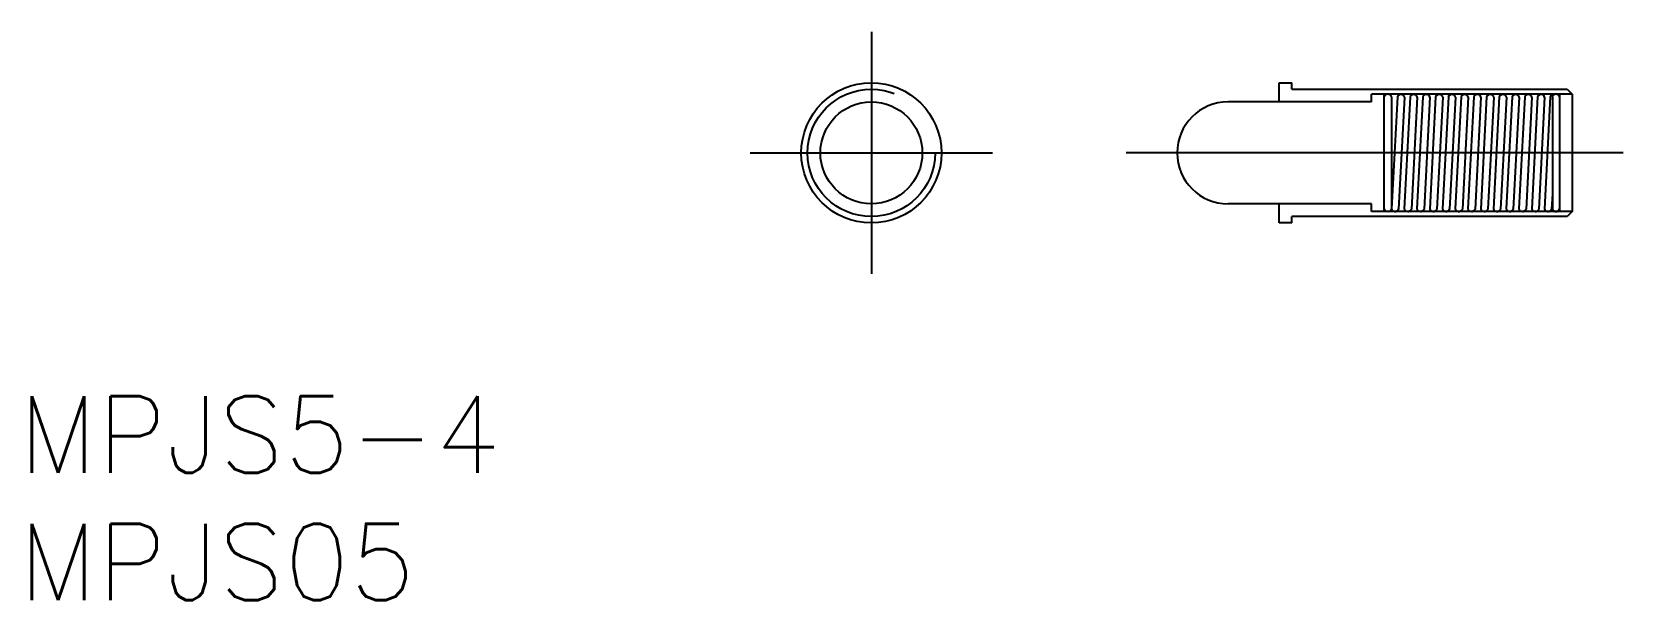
# Model space of a CAD drawing. Extents: x -32.9 to 29.5, y -17.6 to 4.8.
import ezdxf

# ---------------------------------------------------------------- set-up
doc = ezdxf.new("R2010")
doc.units = 0
doc.linetypes.add('CENTER', pattern=[50.8, 31.75, -6.35, 6.35, -6.35])
doc.linetypes.add('DASHED', pattern=[19.05, 12.7, -6.35])
doc.layers.get('0').update_dxf_attribs({"linetype": 'CONTINUOUS'})
doc.layers.add('CENTER', color=1, linetype='CONTINUOUS')
doc.styles.get("Standard").update_dxf_attribs({"font": 'txt.shx', "height": 3, "bigfont": 'bigfont.shx'})

# ---------------------------------------------------------------- blocks, each defined once
blk = doc.blocks.new('*U2')
at = {"color": 7, "linetype": 'CONTINUOUS'}
blk.add_text('MPJS5-4', height=3, dxfattribs=at).set_placement((-33.455, -12.55))
blk = doc.blocks.new('*U3')
at = {"color": 7, "linetype": 'CONTINUOUS'}
blk.add_text('MPJS05', height=3, dxfattribs=at).set_placement((-33.455, -17.55))

msp = doc.modelspace()

# ---------------------------------------------------------------- linework, layer by layer
at = {"color": 7, "linetype": 'CONTINUOUS'}
for p, q in [((16, 2.75), (16.5, 2.75)), ((16, 2), (16, 2.75)), ((16.5, 2.5), (16.5, 2.75)), ((16.5, 2.5), (27.3, 2.5)), ((27.3, 2.5), (27.5, 2.3)), ((19.625, 2), (14, 2)), ((27.5, 2.3), (19.625, 2.3)), ((19.625, 2), (19.625, 2.3)), ((20.125, -2.3), (20.125, 2.3)), ((20.404, 2.2), (20.405, -2.199)), ((20.64, 2.201), (20.41, -2.193)), ((20.919, 2.187), (20.689, -2.207)), ((21.14, 2.201), (20.91, -2.193)), ((21.419, 2.187), (21.189, -2.207)), ((21.64, 2.201), (21.41, -2.193)), ((21.919, 2.187), (21.689, -2.207)), ((22.14, 2.201), (21.91, -2.193)), ((22.419, 2.187), (22.189, -2.207)), ((22.64, 2.201), (22.41, -2.193)), ((22.919, 2.187), (22.689, -2.207)), ((23.14, 2.201), (22.91, -2.193)), ((23.419, 2.187), (23.189, -2.207)), ((23.64, 2.201), (23.41, -2.193)), ((23.919, 2.187), (23.689, -2.207)), ((24.14, 2.201), (23.91, -2.193)), ((24.419, 2.187), (24.189, -2.207)), ((24.64, 2.201), (24.41, -2.193)), ((24.919, 2.187), (24.689, -2.207)), ((25.14, 2.201), (24.91, -2.193)), ((25.419, 2.187), (25.189, -2.207)), ((25.64, 2.201), (25.41, -2.193)), ((25.919, 2.187), (25.689, -2.207)), ((26.14, 2.201), (25.91, -2.193)), ((26.419, 2.187), (26.189, -2.207)), ((26.64, 2.201), (26.41, -2.193)), ((26.721, 2.2), (26.721, -2.2)), ((27, 2.3), (27, -2.3)), ((27.5, 2.3), (27.5, -2.3)), ((26.721, -1.605), (26.689, -2.207)), ((19.625, -2), (14, -2)), ((16, -2.75), (16, -2)), ((19.625, -2.3), (19.625, -2)), ((27.5, -2.3), (19.625, -2.3)), ((27.5, -2.3), (27.3, -2.5)), ((16.5, -2.75), (16, -2.75)), ((27.3, -2.5), (16.5, -2.5)), ((16.5, -2.75), (16.5, -2.5))]:
    msp.add_line(p, q, dxfattribs=at)
for radius in [2.75, 2]:
    msp.add_circle((0, 0), radius, dxfattribs=at)
at = {"color": 3, "linetype": 'DASHED'}
msp.add_circle((0, 0), 2.5, dxfattribs=at)
at = {"color": 7, "linetype": 'CONTINUOUS'}
for centre, radius, start, end in [((14, 0), 2, 90, 270), ((20.265, 2.152), 0.148, 18.80051, 161.19949), ((20.777, 2.146), 0.148, 15.80051, 158.19949), ((21.277, 2.146), 0.148, 15.80051, 158.19949), ((21.777, 2.146), 0.148, 15.80051, 158.19949), ((22.277, 2.146), 0.148, 15.80051, 158.19949), ((22.777, 2.146), 0.148, 15.80051, 158.19949), ((23.277, 2.146), 0.148, 15.80051, 158.19949), ((23.777, 2.146), 0.148, 15.80051, 158.19949), ((24.277, 2.146), 0.148, 15.80051, 158.19949), ((24.777, 2.146), 0.148, 15.80051, 158.19949), ((25.277, 2.146), 0.148, 15.80051, 158.19949), ((25.777, 2.146), 0.148, 15.80051, 158.19949), ((26.277, 2.146), 0.148, 15.80051, 158.19949), ((26.777, 2.146), 0.148, 77.56366, 158.19949), ((26.86, 2.152), 0.148, 18.80051, 161.19949), ((20.265, -2.152), 0.148, 198.80051, 341.41543), ((20.552, -2.153), 0.148, 195.80051, 338.41543), ((21.052, -2.153), 0.148, 195.80051, 338.41543), ((21.552, -2.153), 0.148, 195.80051, 338.41543), ((22.052, -2.153), 0.148, 195.80051, 338.41543), ((22.552, -2.153), 0.148, 195.80051, 338.41543), ((23.052, -2.153), 0.148, 195.80051, 338.41543), ((23.552, -2.153), 0.148, 195.80051, 338.41543), ((24.052, -2.153), 0.148, 195.80051, 338.41543), ((24.552, -2.153), 0.148, 195.80051, 338.41543), ((25.052, -2.153), 0.148, 195.80051, 338.41543), ((25.552, -2.153), 0.148, 195.80051, 338.41543), ((26.052, -2.153), 0.148, 195.80051, 338.41543), ((26.552, -2.153), 0.148, 195.80051, 338.41543), ((26.86, -2.153), 0.148, 198.80051, 341.41543)]:
    msp.add_arc(centre, radius, start, end, dxfattribs=at)
at = {"layer": 'CENTER', "color": 1, "linetype": 'CENTER'}
for p, q in [((0, 4.75), (0, -4.75)), ((-4.75, 0), (4.75, 0)), ((29.5, 0), (10, 0))]:
    msp.add_line(p, q, dxfattribs=at)

# ---------------------------------------------------------------- block references
at = {"color": 7, "linetype": 'CONTINUOUS'}
for name in ['*U2', '*U3']:
    msp.add_blockref(name, (0, 0), dxfattribs=at)

doc.saveas('drawing.dxf')
